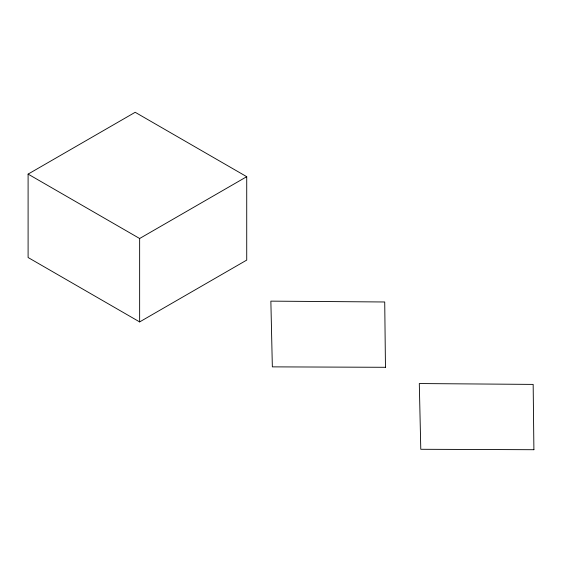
<?xml version="1.0" encoding="UTF-8"?>
<svg xmlns="http://www.w3.org/2000/svg" width="562" height="562" viewBox="0 0 562 562"><rect width="100%" height="100%" fill="white"/><g stroke="black" fill="none" stroke-linecap="round" stroke-linejoin="round"><path stroke-width="0.84" d="M28.1 174.108L135.182 112.288L246.725 176.686L246.725 260.094L139.643 321.914L28.1 257.515L28.1 174.108L139.643 238.506L246.725 176.686M139.643 238.506L139.643 321.914M385.462 367.295L272.345 366.867L270.863 301.134L384.724 301.984L385.462 367.295M533.9 449.712L420.783 449.284L419.301 383.551L533.162 384.401L533.9 449.712"/></g></svg>
